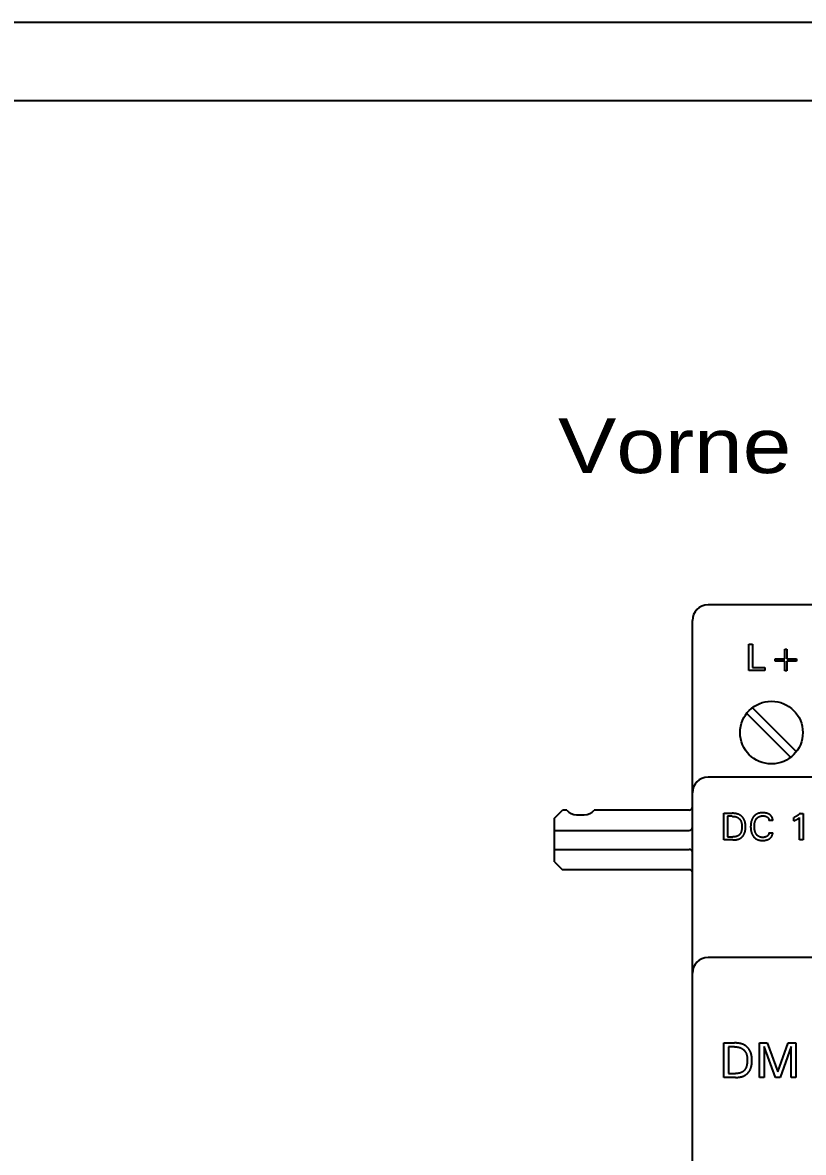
# Model space of a CAD drawing. Extents: x 0 to 420, y 0 to 297.
# Drawn here: x 105 to 154.9, y 224.9 to 297 of the extents above; entities that cross this region are included whole.
import ezdxf
from ezdxf.enums import TextEntityAlignment as Align

# ---------------------------------------------------------------- set-up
doc = ezdxf.new("R2010")
doc.units = 0
doc.header["$LTSCALE"] = 23.1
for name, color, linetype in [('10000_FRONT', 7, 'CONTINUOUS'), ('10300_FRONT_GERMAN_ENGLISH', 7, 'CONTINUOUS'), ('90000_FRAME', 7, 'CONTINUOUS')]:
    doc.layers.add(name, color=color, linetype=linetype)

msp = doc.modelspace()

# ---------------------------------------------------------------- linework, layer by layer
at = {"layer": '10000_FRONT', "color": 7, "linetype": 'CONTINUOUS'}
for p, q in [((182.263, 259.856), (148.763, 259.856)), ((147.763, 170.856), (147.763, 258.856)), ((151.363, 255.656), (151.363, 257.356)), ((151.363, 257.356), (151.596, 257.356)), ((151.596, 257.356), (151.596, 255.849)), ((153.657, 256.408), (153.657, 257.026)), ((153.657, 257.026), (153.802, 257.026)), ((153.802, 257.026), (153.802, 256.408)), ((153.039, 256.264), (153.039, 256.408)), ((153.039, 256.408), (153.657, 256.408)), ((153.657, 256.264), (153.039, 256.264)), ((153.657, 255.646), (153.657, 256.264)), ((153.802, 256.408), (154.42, 256.408)), ((153.802, 256.264), (153.802, 255.646)), ((154.42, 256.264), (153.802, 256.264)), ((154.42, 256.408), (154.42, 256.264)), ((152.398, 255.656), (151.363, 255.656)), ((151.596, 255.849), (152.398, 255.849)), ((152.398, 255.849), (152.398, 255.656)), ((153.802, 255.646), (153.657, 255.646)), ((154.381, 250.492), (151.596, 253.277)), ((151.246, 252.92), (154.03, 250.136)), ((182.263, 248.856), (148.763, 248.856)), ((138.963, 246.256), (139.463, 246.756)), ((139.739, 246.756), (139.463, 246.756)), ((147.563, 246.756), (141.488, 246.756)), ((149.763, 244.856), (149.763, 246.556)), ((149.763, 246.556), (150.302, 246.556)), ((150.329, 246.556), (150.302, 246.556)), ((150.356, 246.556), (150.329, 246.556)), ((150.383, 246.555), (150.356, 246.556)), ((150.41, 246.553), (150.383, 246.555)), ((150.438, 246.551), (150.41, 246.553)), ((150.465, 246.548), (150.438, 246.551)), ((150.492, 246.545), (150.465, 246.548)), ((150.519, 246.541), (150.492, 246.545)), ((150.546, 246.537), (150.519, 246.541)), ((150.573, 246.532), (150.546, 246.537)), ((150.6, 246.526), (150.573, 246.532)), ((150.626, 246.519), (150.6, 246.526)), ((150.652, 246.511), (150.626, 246.519)), ((150.678, 246.503), (150.652, 246.511)), ((151.87, 246.506), (151.851, 246.496)), ((151.889, 246.516), (151.87, 246.506)), ((151.908, 246.525), (151.889, 246.516)), ((151.928, 246.533), (151.908, 246.525)), ((151.948, 246.541), (151.928, 246.533)), ((151.968, 246.548), (151.948, 246.541)), ((151.988, 246.555), (151.968, 246.548)), ((152.009, 246.561), (151.988, 246.555)), ((152.035, 246.567), (152.009, 246.561)), ((152.06, 246.573), (152.035, 246.567)), ((152.086, 246.578), (152.06, 246.573)), ((152.112, 246.582), (152.086, 246.578)), ((152.138, 246.585), (152.112, 246.582)), ((152.165, 246.587), (152.138, 246.585)), ((152.191, 246.589), (152.165, 246.587)), ((152.217, 246.59), (152.191, 246.589)), ((152.244, 246.59), (152.217, 246.59)), ((152.272, 246.59), (152.244, 246.59)), ((152.3, 246.589), (152.272, 246.59)), ((152.327, 246.587), (152.3, 246.589)), ((152.355, 246.585), (152.327, 246.587)), ((152.383, 246.582), (152.355, 246.585)), ((152.411, 246.578), (152.383, 246.582)), ((152.435, 246.574), (152.411, 246.578)), ((152.46, 246.569), (152.435, 246.574)), ((152.485, 246.564), (152.46, 246.569)), ((152.509, 246.557), (152.485, 246.564)), ((152.533, 246.55), (152.509, 246.557)), ((152.557, 246.542), (152.533, 246.55)), ((152.579, 246.534), (152.557, 246.542)), ((152.601, 246.526), (152.579, 246.534)), ((152.622, 246.516), (152.601, 246.526)), ((152.643, 246.506), (152.622, 246.516)), ((152.663, 246.495), (152.643, 246.506)), ((154.606, 246.513), (154.593, 246.503)), ((154.618, 246.524), (154.606, 246.513)), ((154.63, 246.535), (154.618, 246.524)), ((154.641, 246.547), (154.63, 246.535)), ((154.641, 246.547), (154.834, 246.547)), ((154.834, 246.547), (154.834, 244.856)), ((138.963, 243.456), (138.963, 246.256)), ((140.363, 246.456), (140.863, 246.456)), ((149.996, 246.364), (149.996, 245.049)), ((150.302, 246.364), (149.996, 246.364)), ((150.302, 246.364), (150.323, 246.363)), ((150.323, 246.363), (150.344, 246.363)), ((150.344, 246.363), (150.365, 246.362)), ((150.365, 246.362), (150.386, 246.361)), ((150.386, 246.361), (150.407, 246.359)), ((150.407, 246.359), (150.428, 246.357)), ((150.428, 246.357), (150.449, 246.354)), ((150.449, 246.354), (150.469, 246.351)), ((150.469, 246.351), (150.49, 246.347)), ((150.49, 246.347), (150.511, 246.342)), ((150.511, 246.342), (150.531, 246.337)), ((150.531, 246.337), (150.551, 246.332)), ((150.551, 246.332), (150.571, 246.325)), ((150.571, 246.325), (150.591, 246.318)), ((150.591, 246.318), (150.61, 246.31)), ((150.61, 246.31), (150.629, 246.301)), ((150.629, 246.301), (150.648, 246.291)), ((150.648, 246.291), (150.662, 246.283)), ((150.662, 246.283), (150.677, 246.274)), ((150.677, 246.274), (150.691, 246.265)), ((150.703, 246.493), (150.678, 246.503)), ((150.691, 246.265), (150.704, 246.255)), ((150.728, 246.483), (150.703, 246.493)), ((150.704, 246.255), (150.718, 246.245)), ((150.718, 246.245), (150.731, 246.234)), ((150.753, 246.472), (150.728, 246.483)), ((150.731, 246.234), (150.743, 246.223)), ((150.743, 246.223), (150.756, 246.211)), ((150.777, 246.459), (150.753, 246.472)), ((150.756, 246.211), (150.768, 246.199)), ((150.768, 246.199), (150.779, 246.186)), ((150.797, 246.448), (150.777, 246.459)), ((150.779, 246.186), (150.79, 246.173)), ((150.79, 246.173), (150.801, 246.16)), ((150.816, 246.436), (150.797, 246.448)), ((150.801, 246.16), (150.811, 246.147)), ((150.811, 246.147), (150.821, 246.133)), ((150.836, 246.423), (150.816, 246.436)), ((150.821, 246.133), (150.83, 246.119)), ((150.83, 246.119), (150.839, 246.104)), ((150.854, 246.41), (150.836, 246.423)), ((150.839, 246.104), (150.848, 246.09)), ((150.848, 246.09), (150.855, 246.075)), ((150.873, 246.396), (150.854, 246.41)), ((150.855, 246.075), (150.865, 246.055)), ((150.865, 246.055), (150.873, 246.036)), ((150.89, 246.382), (150.873, 246.396)), ((150.873, 246.036), (150.881, 246.015)), ((150.881, 246.015), (150.888, 245.995)), ((150.888, 245.995), (150.894, 245.974)), ((150.908, 246.366), (150.89, 246.382)), ((150.894, 245.974), (150.9, 245.953)), ((150.9, 245.953), (150.905, 245.932)), ((150.905, 245.932), (150.909, 245.911)), ((150.925, 246.351), (150.908, 246.366)), ((150.909, 245.911), (150.913, 245.889)), ((150.913, 245.889), (150.916, 245.867)), ((150.916, 245.867), (150.918, 245.846)), ((150.918, 245.846), (150.92, 245.824)), ((150.92, 245.824), (150.922, 245.802)), ((150.922, 245.802), (150.923, 245.78)), ((150.941, 246.334), (150.925, 246.351)), ((150.957, 246.318), (150.941, 246.334)), ((150.972, 246.3), (150.957, 246.318)), ((150.987, 246.283), (150.972, 246.3)), ((151.001, 246.264), (150.987, 246.283)), ((151.015, 246.246), (151.001, 246.264)), ((151.027, 246.227), (151.015, 246.246)), ((151.04, 246.207), (151.027, 246.227)), ((151.051, 246.188), (151.04, 246.207)), ((151.062, 246.168), (151.051, 246.188)), ((151.075, 246.141), (151.062, 246.168)), ((151.087, 246.115), (151.075, 246.141)), ((151.097, 246.088), (151.087, 246.115)), ((151.107, 246.061), (151.097, 246.088)), ((151.116, 246.033), (151.107, 246.061)), ((151.123, 246.005), (151.116, 246.033)), ((151.13, 245.976), (151.123, 246.005)), ((151.136, 245.948), (151.13, 245.976)), ((151.141, 245.919), (151.136, 245.948)), ((151.145, 245.89), (151.141, 245.919)), ((151.149, 245.86), (151.145, 245.89)), ((151.151, 245.831), (151.149, 245.86)), ((151.154, 245.801), (151.151, 245.831)), ((151.155, 245.771), (151.154, 245.801)), ((151.486, 245.791), (151.485, 245.76)), ((151.488, 245.822), (151.486, 245.791)), ((151.491, 245.852), (151.488, 245.822)), ((151.494, 245.883), (151.491, 245.852)), ((151.499, 245.914), (151.494, 245.883)), ((151.503, 245.944), (151.499, 245.914)), ((151.508, 245.971), (151.503, 245.944)), ((151.514, 245.998), (151.508, 245.971)), ((151.52, 246.024), (151.514, 245.998)), ((151.527, 246.051), (151.52, 246.024)), ((151.535, 246.077), (151.527, 246.051)), ((151.544, 246.103), (151.535, 246.077)), ((151.553, 246.128), (151.544, 246.103)), ((151.563, 246.154), (151.553, 246.128)), ((151.573, 246.177), (151.563, 246.154)), ((151.583, 246.199), (151.573, 246.177)), ((151.595, 246.222), (151.583, 246.199)), ((151.607, 246.244), (151.595, 246.222)), ((151.619, 246.265), (151.607, 246.244)), ((151.633, 246.287), (151.619, 246.265)), ((151.647, 246.307), (151.633, 246.287)), ((151.662, 246.327), (151.647, 246.307)), ((151.675, 246.344), (151.662, 246.327)), ((151.689, 246.36), (151.675, 246.344)), ((151.703, 246.376), (151.689, 246.36)), ((151.717, 246.392), (151.703, 246.376)), ((151.733, 246.407), (151.717, 246.392)), ((151.723, 245.756), (151.724, 245.785)), ((151.724, 245.785), (151.725, 245.814)), ((151.725, 245.814), (151.728, 245.843)), ((151.728, 245.843), (151.731, 245.873)), ((151.731, 245.873), (151.736, 245.909)), ((151.748, 246.421), (151.733, 246.407)), ((151.736, 245.909), (151.739, 245.929)), ((151.739, 245.929), (151.743, 245.949)), ((151.743, 245.949), (151.747, 245.968)), ((151.747, 245.968), (151.752, 245.988)), ((151.764, 246.435), (151.748, 246.421)), ((151.752, 245.988), (151.758, 246.007)), ((151.758, 246.007), (151.763, 246.027)), ((151.763, 246.027), (151.77, 246.046)), ((151.781, 246.448), (151.764, 246.435)), ((151.77, 246.046), (151.777, 246.065)), ((151.777, 246.065), (151.783, 246.08)), ((151.798, 246.461), (151.781, 246.448)), ((151.783, 246.08), (151.789, 246.095)), ((151.789, 246.095), (151.796, 246.11)), ((151.796, 246.11), (151.803, 246.124)), ((151.815, 246.473), (151.798, 246.461)), ((151.803, 246.124), (151.811, 246.139)), ((151.811, 246.139), (151.819, 246.153)), ((151.833, 246.485), (151.815, 246.473)), ((151.819, 246.153), (151.827, 246.167)), ((151.827, 246.167), (151.836, 246.18)), ((151.851, 246.496), (151.833, 246.485)), ((151.836, 246.18), (151.845, 246.194)), ((151.845, 246.194), (151.853, 246.205)), ((151.853, 246.205), (151.862, 246.217)), ((151.862, 246.217), (151.871, 246.228)), ((151.871, 246.228), (151.881, 246.238)), ((151.881, 246.238), (151.89, 246.249)), ((151.89, 246.249), (151.9, 246.259)), ((151.9, 246.259), (151.911, 246.269)), ((151.911, 246.269), (151.921, 246.278)), ((151.921, 246.278), (151.932, 246.288)), ((151.932, 246.288), (151.943, 246.296)), ((151.943, 246.296), (151.955, 246.305)), ((151.955, 246.305), (151.966, 246.313)), ((151.966, 246.313), (151.978, 246.321)), ((151.978, 246.321), (151.991, 246.328)), ((151.991, 246.328), (152.003, 246.335)), ((152.003, 246.335), (152.016, 246.341)), ((152.016, 246.341), (152.029, 246.347)), ((152.029, 246.347), (152.042, 246.353)), ((152.042, 246.353), (152.055, 246.358)), ((152.055, 246.358), (152.069, 246.363)), ((152.069, 246.363), (152.082, 246.367)), ((152.082, 246.367), (152.096, 246.372)), ((152.096, 246.372), (152.113, 246.376)), ((152.113, 246.376), (152.129, 246.38)), ((152.129, 246.38), (152.147, 246.383)), ((152.147, 246.383), (152.164, 246.386)), ((152.164, 246.386), (152.181, 246.389)), ((152.181, 246.389), (152.198, 246.391)), ((152.198, 246.391), (152.216, 246.392)), ((152.216, 246.392), (152.233, 246.393)), ((152.233, 246.393), (152.251, 246.394)), ((152.251, 246.394), (152.268, 246.394)), ((152.268, 246.394), (152.288, 246.393)), ((152.288, 246.393), (152.307, 246.393)), ((152.307, 246.393), (152.327, 246.391)), ((152.327, 246.391), (152.346, 246.389)), ((152.346, 246.389), (152.366, 246.387)), ((152.366, 246.387), (152.381, 246.384)), ((152.381, 246.384), (152.395, 246.381)), ((152.395, 246.381), (152.41, 246.378)), ((152.41, 246.378), (152.424, 246.374)), ((152.424, 246.374), (152.439, 246.37)), ((152.439, 246.37), (152.453, 246.365)), ((152.453, 246.365), (152.466, 246.36)), ((152.466, 246.36), (152.479, 246.355)), ((152.479, 246.355), (152.491, 246.349)), ((152.491, 246.349), (152.504, 246.343)), ((152.504, 246.343), (152.516, 246.336)), ((152.516, 246.336), (152.528, 246.329)), ((152.528, 246.329), (152.538, 246.322)), ((152.538, 246.322), (152.547, 246.316)), ((152.547, 246.316), (152.557, 246.309)), ((152.557, 246.309), (152.566, 246.302)), ((152.566, 246.302), (152.574, 246.294)), ((152.574, 246.294), (152.583, 246.287)), ((152.583, 246.287), (152.591, 246.278)), ((152.591, 246.278), (152.598, 246.27)), ((152.598, 246.27), (152.605, 246.261)), ((152.605, 246.261), (152.611, 246.253)), ((152.611, 246.253), (152.617, 246.244)), ((152.617, 246.244), (152.623, 246.234)), ((152.623, 246.234), (152.628, 246.225)), ((152.628, 246.225), (152.633, 246.215)), ((152.633, 246.215), (152.637, 246.205)), ((152.637, 246.205), (152.641, 246.195)), ((152.641, 246.195), (152.644, 246.186)), ((152.644, 246.186), (152.647, 246.176)), ((152.647, 246.176), (152.649, 246.166)), ((152.649, 246.166), (152.651, 246.156)), ((152.651, 246.156), (152.653, 246.146)), ((152.653, 246.146), (152.654, 246.136)), ((152.654, 246.136), (152.655, 246.126)), ((152.655, 246.126), (152.655, 246.116)), ((152.655, 246.116), (152.655, 246.106)), ((152.893, 246.106), (152.655, 246.106)), ((152.684, 246.483), (152.663, 246.495)), ((152.7, 246.473), (152.684, 246.483)), ((152.716, 246.462), (152.7, 246.473)), ((152.731, 246.45), (152.716, 246.462)), ((152.746, 246.438), (152.731, 246.45)), ((152.76, 246.425), (152.746, 246.438)), ((152.774, 246.412), (152.76, 246.425)), ((152.788, 246.398), (152.774, 246.412)), ((152.8, 246.384), (152.788, 246.398)), ((152.811, 246.37), (152.8, 246.384)), ((152.822, 246.355), (152.811, 246.37)), ((152.831, 246.34), (152.822, 246.355)), ((152.841, 246.324), (152.831, 246.34)), ((152.849, 246.308), (152.841, 246.324)), ((152.857, 246.292), (152.849, 246.308)), ((152.864, 246.275), (152.857, 246.292)), ((152.87, 246.258), (152.864, 246.275)), ((152.875, 246.242), (152.87, 246.258)), ((152.88, 246.225), (152.875, 246.242)), ((152.884, 246.208), (152.88, 246.225)), ((152.887, 246.191), (152.884, 246.208)), ((152.89, 246.174), (152.887, 246.191)), ((152.892, 246.157), (152.89, 246.174)), ((152.893, 246.14), (152.892, 246.157)), ((152.893, 246.123), (152.893, 246.14)), ((152.893, 246.106), (152.893, 246.123)), ((154.249, 246.291), (154.234, 246.285)), ((154.234, 246.073), (154.234, 246.285)), ((154.234, 246.073), (154.255, 246.082)), ((154.264, 246.297), (154.249, 246.291)), ((154.255, 246.082), (154.276, 246.09)), ((154.279, 246.304), (154.264, 246.297)), ((154.276, 246.09), (154.297, 246.099)), ((154.294, 246.31), (154.279, 246.304)), ((154.309, 246.317), (154.294, 246.31)), ((154.297, 246.099), (154.318, 246.108)), ((154.324, 246.324), (154.309, 246.317)), ((154.318, 246.108), (154.339, 246.117)), ((154.338, 246.331), (154.324, 246.324)), ((154.353, 246.339), (154.338, 246.331)), ((154.339, 246.117), (154.354, 246.124)), ((154.367, 246.346), (154.353, 246.339)), ((154.354, 246.124), (154.369, 246.131)), ((154.381, 246.354), (154.367, 246.346)), ((154.369, 246.131), (154.384, 246.138)), ((154.395, 246.362), (154.381, 246.354)), ((154.384, 246.138), (154.399, 246.146)), ((154.409, 246.37), (154.395, 246.362)), ((154.399, 246.146), (154.414, 246.154)), ((154.423, 246.378), (154.409, 246.37)), ((154.414, 246.154), (154.429, 246.162)), ((154.437, 246.387), (154.423, 246.378)), ((154.429, 246.162), (154.441, 246.169)), ((154.451, 246.395), (154.437, 246.387)), ((154.441, 246.169), (154.454, 246.176)), ((154.464, 246.404), (154.451, 246.395)), ((154.454, 246.176), (154.467, 246.184)), ((154.477, 246.413), (154.464, 246.404)), ((154.467, 246.184), (154.479, 246.191)), ((154.491, 246.422), (154.477, 246.413)), ((154.479, 246.191), (154.492, 246.199)), ((154.504, 246.432), (154.491, 246.422)), ((154.492, 246.199), (154.504, 246.207)), ((154.517, 246.441), (154.504, 246.432)), ((154.504, 246.207), (154.515, 246.214)), ((154.515, 246.214), (154.525, 246.221)), ((154.53, 246.451), (154.517, 246.441)), ((154.525, 246.221), (154.536, 246.229)), ((154.543, 246.461), (154.53, 246.451)), ((154.536, 246.229), (154.547, 246.237)), ((154.556, 246.471), (154.543, 246.461)), ((154.547, 246.237), (154.559, 246.246)), ((154.568, 246.481), (154.556, 246.471)), ((154.559, 246.246), (154.57, 246.255)), ((154.581, 246.492), (154.568, 246.481)), ((154.57, 246.255), (154.588, 246.269)), ((154.593, 246.503), (154.581, 246.492)), ((154.588, 246.269), (154.607, 246.284)), ((154.607, 244.856), (154.607, 246.284)), ((138.963, 245.456), (147.563, 245.456)), ((150.516, 245.064), (150.492, 245.06)), ((150.539, 245.069), (150.516, 245.064)), ((150.557, 245.074), (150.539, 245.069)), ((150.575, 245.079), (150.557, 245.074)), ((150.592, 245.084), (150.575, 245.079)), ((150.609, 245.09), (150.592, 245.084)), ((150.626, 245.097), (150.609, 245.09)), ((150.643, 245.104), (150.626, 245.097)), ((150.659, 245.112), (150.643, 245.104)), ((150.675, 245.12), (150.659, 245.112)), ((150.691, 245.129), (150.675, 245.12)), ((150.705, 245.139), (150.691, 245.129)), ((150.719, 245.148), (150.705, 245.139)), ((150.732, 245.158), (150.719, 245.148)), ((150.745, 245.169), (150.732, 245.158)), ((150.758, 245.18), (150.745, 245.169)), ((150.77, 245.192), (150.758, 245.18)), ((150.781, 245.204), (150.77, 245.192)), ((150.792, 245.217), (150.781, 245.204)), ((150.803, 245.23), (150.792, 245.217)), ((150.813, 245.244), (150.803, 245.23)), ((150.823, 245.259), (150.813, 245.244)), ((150.833, 245.274), (150.823, 245.259)), ((150.841, 245.29), (150.833, 245.274)), ((150.849, 245.305), (150.841, 245.29)), ((150.857, 245.322), (150.849, 245.305)), ((150.864, 245.338), (150.857, 245.322)), ((150.871, 245.354), (150.864, 245.338)), ((150.879, 245.377), (150.871, 245.354)), ((150.886, 245.4), (150.879, 245.377)), ((150.892, 245.423), (150.886, 245.4)), ((150.898, 245.446), (150.892, 245.423)), ((150.903, 245.469), (150.898, 245.446)), ((150.907, 245.492), (150.903, 245.469)), ((150.911, 245.516), (150.907, 245.492)), ((150.915, 245.544), (150.911, 245.516)), ((150.918, 245.572), (150.915, 245.544)), ((150.921, 245.6), (150.918, 245.572)), ((150.922, 245.629), (150.921, 245.6)), ((150.924, 245.657), (150.922, 245.629)), ((150.923, 245.78), (150.924, 245.758)), ((150.924, 245.758), (150.924, 245.736)), ((150.924, 245.736), (150.925, 245.714)), ((150.925, 245.714), (150.924, 245.686)), ((150.924, 245.686), (150.924, 245.657)), ((150.945, 245.058), (150.961, 245.074)), ((150.961, 245.074), (150.976, 245.091)), ((150.976, 245.091), (150.991, 245.109)), ((150.991, 245.109), (151.006, 245.127)), ((151.006, 245.127), (151.019, 245.145)), ((151.019, 245.145), (151.032, 245.164)), ((151.032, 245.164), (151.045, 245.184)), ((151.045, 245.184), (151.056, 245.203)), ((151.056, 245.203), (151.067, 245.223)), ((151.067, 245.223), (151.079, 245.248)), ((151.079, 245.248), (151.09, 245.273)), ((151.09, 245.273), (151.1, 245.298)), ((151.1, 245.298), (151.109, 245.324)), ((151.109, 245.324), (151.118, 245.35)), ((151.118, 245.35), (151.125, 245.377)), ((151.125, 245.377), (151.131, 245.404)), ((151.131, 245.404), (151.137, 245.431)), ((151.137, 245.431), (151.141, 245.458)), ((151.141, 245.458), (151.145, 245.486)), ((151.145, 245.486), (151.149, 245.513)), ((151.149, 245.513), (151.151, 245.541)), ((151.151, 245.541), (151.154, 245.569)), ((151.154, 245.569), (151.155, 245.597)), ((151.156, 245.742), (151.155, 245.771)), ((151.155, 245.597), (151.156, 245.625)), ((151.157, 245.712), (151.156, 245.742)), ((151.156, 245.625), (151.157, 245.653)), ((151.157, 245.682), (151.157, 245.712)), ((151.157, 245.653), (151.157, 245.682)), ((151.485, 245.76), (151.484, 245.729)), ((151.484, 245.729), (151.484, 245.699)), ((151.484, 245.699), (151.484, 245.668)), ((151.484, 245.668), (151.485, 245.637)), ((151.485, 245.637), (151.486, 245.607)), ((151.486, 245.607), (151.488, 245.576)), ((151.488, 245.576), (151.491, 245.546)), ((151.491, 245.546), (151.494, 245.515)), ((151.494, 245.515), (151.499, 245.485)), ((151.499, 245.485), (151.504, 245.455)), ((151.504, 245.455), (151.509, 245.428)), ((151.509, 245.428), (151.514, 245.402)), ((151.514, 245.402), (151.521, 245.375)), ((151.521, 245.375), (151.528, 245.349)), ((151.528, 245.349), (151.535, 245.323)), ((151.535, 245.323), (151.544, 245.298)), ((151.544, 245.298), (151.553, 245.272)), ((151.553, 245.272), (151.563, 245.247)), ((151.563, 245.247), (151.573, 245.224)), ((151.573, 245.224), (151.584, 245.202)), ((151.584, 245.202), (151.595, 245.18)), ((151.595, 245.18), (151.608, 245.158)), ((151.608, 245.158), (151.62, 245.137)), ((151.62, 245.137), (151.634, 245.116)), ((151.634, 245.116), (151.648, 245.096)), ((151.648, 245.096), (151.663, 245.076)), ((151.663, 245.076), (151.676, 245.059)), ((151.722, 245.726), (151.723, 245.756)), ((151.722, 245.699), (151.722, 245.726)), ((151.723, 245.672), (151.722, 245.699)), ((151.724, 245.645), (151.723, 245.672)), ((151.726, 245.618), (151.724, 245.645)), ((151.728, 245.592), (151.726, 245.618)), ((151.731, 245.565), (151.728, 245.592)), ((151.735, 245.538), (151.731, 245.565)), ((151.738, 245.514), (151.735, 245.538)), ((151.743, 245.491), (151.738, 245.514)), ((151.747, 245.468), (151.743, 245.491)), ((151.753, 245.445), (151.747, 245.468)), ((151.759, 245.422), (151.753, 245.445)), ((151.765, 245.399), (151.759, 245.422)), ((151.773, 245.376), (151.765, 245.399)), ((151.779, 245.358), (151.773, 245.376)), ((151.785, 245.341), (151.779, 245.358)), ((151.793, 245.324), (151.785, 245.341)), ((151.8, 245.307), (151.793, 245.324)), ((151.808, 245.29), (151.8, 245.307)), ((151.817, 245.273), (151.808, 245.29)), ((151.826, 245.257), (151.817, 245.273)), ((151.835, 245.241), (151.826, 245.257)), ((151.844, 245.227), (151.835, 245.241)), ((151.854, 245.213), (151.844, 245.227)), ((151.863, 245.2), (151.854, 245.213)), ((151.874, 245.187), (151.863, 245.2)), ((151.884, 245.174), (151.874, 245.187)), ((151.895, 245.161), (151.884, 245.174)), ((151.907, 245.149), (151.895, 245.161)), ((151.918, 245.138), (151.907, 245.149)), ((151.931, 245.127), (151.918, 245.138)), ((151.943, 245.116), (151.931, 245.127)), ((151.956, 245.106), (151.943, 245.116)), ((151.969, 245.097), (151.956, 245.106)), ((151.982, 245.088), (151.969, 245.097)), ((151.996, 245.08), (151.982, 245.088)), ((152.01, 245.073), (151.996, 245.08)), ((152.024, 245.065), (152.01, 245.073)), ((152.039, 245.059), (152.024, 245.065)), ((152.481, 245.063), (152.468, 245.057)), ((152.493, 245.07), (152.481, 245.063)), ((152.505, 245.077), (152.493, 245.07)), ((152.517, 245.084), (152.505, 245.077)), ((152.528, 245.091), (152.517, 245.084)), ((152.539, 245.099), (152.528, 245.091)), ((152.549, 245.107), (152.539, 245.099)), ((152.559, 245.115), (152.549, 245.107)), ((152.568, 245.124), (152.559, 245.115)), ((152.577, 245.133), (152.568, 245.124)), ((152.586, 245.143), (152.577, 245.133)), ((152.594, 245.152), (152.586, 245.143)), ((152.601, 245.162), (152.594, 245.152)), ((152.608, 245.173), (152.601, 245.162)), ((152.615, 245.183), (152.608, 245.173)), ((152.621, 245.194), (152.615, 245.183)), ((152.626, 245.205), (152.621, 245.194)), ((152.631, 245.217), (152.626, 245.205)), ((152.636, 245.229), (152.631, 245.217)), ((152.641, 245.242), (152.636, 245.229)), ((152.645, 245.255), (152.641, 245.242)), ((152.648, 245.268), (152.645, 245.255)), ((152.651, 245.281), (152.648, 245.268)), ((152.653, 245.294), (152.651, 245.281)), ((152.655, 245.307), (152.653, 245.294)), ((152.655, 245.307), (152.893, 245.307)), ((152.805, 245.048), (152.816, 245.063)), ((152.816, 245.063), (152.826, 245.078)), ((152.826, 245.078), (152.835, 245.093)), ((152.835, 245.093), (152.844, 245.109)), ((152.844, 245.109), (152.852, 245.125)), ((152.852, 245.125), (152.859, 245.142)), ((152.859, 245.142), (152.866, 245.159)), ((152.866, 245.159), (152.872, 245.174)), ((152.872, 245.174), (152.877, 245.191)), ((152.877, 245.191), (152.881, 245.207)), ((152.881, 245.207), (152.885, 245.223)), ((152.885, 245.223), (152.888, 245.24)), ((152.888, 245.24), (152.89, 245.257)), ((152.89, 245.257), (152.892, 245.273)), ((152.892, 245.273), (152.893, 245.29)), ((152.893, 245.29), (152.893, 245.307)), ((150.347, 244.856), (149.763, 244.856)), ((149.996, 245.049), (150.349, 245.049)), ((150.347, 244.856), (150.375, 244.857)), ((150.373, 245.049), (150.349, 245.049)), ((150.397, 245.05), (150.373, 245.049)), ((150.375, 244.857), (150.402, 244.857)), ((150.421, 245.052), (150.397, 245.05)), ((150.402, 244.857), (150.429, 244.858)), ((150.445, 245.054), (150.421, 245.052)), ((150.429, 244.858), (150.456, 244.86)), ((150.468, 245.056), (150.445, 245.054)), ((150.456, 244.86), (150.484, 244.862)), ((150.492, 245.06), (150.468, 245.056)), ((150.484, 244.862), (150.511, 244.865)), ((150.511, 244.865), (150.538, 244.868)), ((150.538, 244.868), (150.565, 244.873)), ((150.565, 244.873), (150.592, 244.877)), ((150.592, 244.877), (150.619, 244.883)), ((150.619, 244.883), (150.646, 244.89)), ((150.646, 244.89), (150.672, 244.897)), ((150.672, 244.897), (150.698, 244.905)), ((150.698, 244.905), (150.723, 244.914)), ((150.723, 244.914), (150.748, 244.925)), ((150.748, 244.925), (150.773, 244.936)), ((150.773, 244.936), (150.797, 244.948)), ((150.797, 244.948), (150.817, 244.959)), ((150.817, 244.959), (150.837, 244.971)), ((150.837, 244.971), (150.856, 244.984)), ((150.856, 244.984), (150.875, 244.997)), ((150.875, 244.997), (150.893, 245.012)), ((150.893, 245.012), (150.911, 245.026)), ((150.911, 245.026), (150.928, 245.042)), ((150.928, 245.042), (150.945, 245.058)), ((151.676, 245.059), (151.69, 245.044)), ((151.69, 245.044), (151.704, 245.028)), ((151.704, 245.028), (151.719, 245.014)), ((151.719, 245.014), (151.734, 244.999)), ((151.734, 244.999), (151.749, 244.985)), ((151.749, 244.985), (151.765, 244.972)), ((151.765, 244.972), (151.781, 244.959)), ((151.781, 244.959), (151.798, 244.947)), ((151.798, 244.947), (151.815, 244.935)), ((151.815, 244.935), (151.833, 244.924)), ((151.833, 244.924), (151.852, 244.913)), ((151.852, 244.913), (151.87, 244.903)), ((151.87, 244.903), (151.89, 244.894)), ((151.89, 244.894), (151.909, 244.885)), ((151.909, 244.885), (151.928, 244.877)), ((151.928, 244.877), (151.948, 244.87)), ((151.948, 244.87), (151.968, 244.863)), ((151.968, 244.863), (151.989, 244.856)), ((151.989, 244.856), (152.009, 244.851)), ((152.009, 244.851), (152.035, 244.844)), ((152.035, 244.844), (152.06, 244.839)), ((152.054, 245.052), (152.039, 245.059)), ((152.069, 245.047), (152.054, 245.052)), ((152.06, 244.839), (152.086, 244.835)), ((152.084, 245.042), (152.069, 245.047)), ((152.101, 245.037), (152.084, 245.042)), ((152.086, 244.835), (152.112, 244.831)), ((152.118, 245.032), (152.101, 245.037)), ((152.112, 244.831), (152.139, 244.828)), ((152.135, 245.028), (152.118, 245.032)), ((152.152, 245.025), (152.135, 245.028)), ((152.139, 244.828), (152.165, 244.825)), ((152.169, 245.022), (152.152, 245.025)), ((152.165, 244.825), (152.191, 244.824)), ((152.187, 245.02), (152.169, 245.022)), ((152.204, 245.019), (152.187, 245.02)), ((152.191, 244.824), (152.218, 244.823)), ((152.222, 245.018), (152.204, 245.019)), ((152.218, 244.823), (152.244, 244.823)), ((152.24, 245.017), (152.222, 245.018)), ((152.257, 245.017), (152.24, 245.017)), ((152.244, 244.823), (152.271, 244.823)), ((152.277, 245.017), (152.257, 245.017)), ((152.271, 244.823), (152.298, 244.824)), ((152.296, 245.018), (152.277, 245.017)), ((152.316, 245.019), (152.296, 245.018)), ((152.298, 244.824), (152.325, 244.826)), ((152.336, 245.021), (152.316, 245.019)), ((152.325, 244.826), (152.352, 244.828)), ((152.355, 245.024), (152.336, 245.021)), ((152.352, 244.828), (152.379, 244.831)), ((152.373, 245.027), (152.355, 245.024)), ((152.39, 245.031), (152.373, 245.027)), ((152.379, 244.831), (152.406, 244.835)), ((152.408, 245.036), (152.39, 245.031)), ((152.406, 244.835), (152.431, 244.839)), ((152.425, 245.041), (152.408, 245.036)), ((152.442, 245.047), (152.425, 245.041)), ((152.431, 244.839), (152.455, 244.845)), ((152.455, 245.052), (152.442, 245.047)), ((152.468, 245.057), (152.455, 245.052)), ((152.455, 244.845), (152.479, 244.85)), ((152.479, 244.85), (152.503, 244.857)), ((152.503, 244.857), (152.527, 244.864)), ((152.527, 244.864), (152.551, 244.872)), ((152.551, 244.872), (152.573, 244.881)), ((152.573, 244.881), (152.594, 244.89)), ((152.594, 244.89), (152.616, 244.9)), ((152.616, 244.9), (152.637, 244.911)), ((152.637, 244.911), (152.657, 244.922)), ((152.657, 244.922), (152.678, 244.935)), ((152.678, 244.935), (152.694, 244.945)), ((152.694, 244.945), (152.71, 244.956)), ((152.71, 244.956), (152.725, 244.968)), ((152.725, 244.968), (152.74, 244.98)), ((152.74, 244.98), (152.754, 244.993)), ((152.754, 244.993), (152.768, 245.006)), ((152.768, 245.006), (152.782, 245.02)), ((152.782, 245.02), (152.794, 245.034)), ((152.794, 245.034), (152.805, 245.048)), ((154.834, 244.856), (154.607, 244.856)), ((138.963, 244.256), (147.563, 244.256)), ((138.963, 243.456), (139.463, 242.956)), ((147.563, 242.956), (139.463, 242.956)), ((182.263, 237.356), (148.763, 237.356)), ((149.763, 229.706), (149.763, 231.906)), ((149.763, 231.906), (150.46, 231.906)), ((150.064, 231.657), (150.064, 229.956)), ((150.46, 231.657), (150.064, 231.657)), ((150.495, 231.906), (150.46, 231.906)), ((150.46, 231.657), (150.487, 231.657)), ((150.487, 231.657), (150.514, 231.656)), ((150.53, 231.905), (150.495, 231.906)), ((150.514, 231.656), (150.541, 231.655)), ((150.565, 231.904), (150.53, 231.905)), ((150.541, 231.655), (150.569, 231.653)), ((150.601, 231.902), (150.565, 231.904)), ((150.569, 231.653), (150.596, 231.651)), ((150.596, 231.651), (150.623, 231.648)), ((150.636, 231.899), (150.601, 231.902)), ((150.623, 231.648), (150.65, 231.645)), ((150.671, 231.896), (150.636, 231.899)), ((150.65, 231.645), (150.677, 231.64)), ((150.706, 231.892), (150.671, 231.896)), ((150.677, 231.64), (150.704, 231.635)), ((150.704, 231.635), (150.731, 231.63)), ((150.742, 231.887), (150.706, 231.892)), ((150.731, 231.63), (150.757, 231.623)), ((150.776, 231.881), (150.742, 231.887)), ((150.757, 231.623), (150.783, 231.615)), ((150.811, 231.874), (150.776, 231.881)), ((150.783, 231.615), (150.809, 231.607)), ((150.809, 231.607), (150.834, 231.598)), ((150.846, 231.866), (150.811, 231.874)), ((150.834, 231.598), (150.859, 231.587)), ((150.88, 231.858), (150.846, 231.866)), ((150.859, 231.587), (150.884, 231.576)), ((150.913, 231.848), (150.88, 231.858)), ((150.884, 231.576), (150.908, 231.564)), ((150.908, 231.564), (150.927, 231.553)), ((150.947, 231.837), (150.913, 231.848)), ((150.927, 231.553), (150.945, 231.541)), ((150.945, 231.541), (150.963, 231.529)), ((150.98, 231.825), (150.947, 231.837)), ((150.963, 231.529), (150.981, 231.516)), ((151.012, 231.811), (150.98, 231.825)), ((150.981, 231.516), (150.998, 231.503)), ((150.998, 231.503), (151.015, 231.489)), ((151.044, 231.797), (151.012, 231.811)), ((151.015, 231.489), (151.032, 231.474)), ((151.032, 231.474), (151.048, 231.459)), ((151.075, 231.781), (151.044, 231.797)), ((151.048, 231.459), (151.063, 231.444)), ((151.063, 231.444), (151.078, 231.427)), ((151.101, 231.766), (151.075, 231.781)), ((151.078, 231.427), (151.092, 231.411)), ((151.092, 231.411), (151.106, 231.394)), ((151.126, 231.751), (151.101, 231.766)), ((151.106, 231.394), (151.119, 231.376)), ((151.119, 231.376), (151.132, 231.358)), ((151.151, 231.734), (151.126, 231.751)), ((151.175, 231.717), (151.151, 231.734)), ((151.199, 231.699), (151.175, 231.717)), ((151.222, 231.68), (151.199, 231.699)), ((151.245, 231.661), (151.222, 231.68)), ((151.266, 231.64), (151.245, 231.661)), ((151.288, 231.619), (151.266, 231.64)), ((151.308, 231.597), (151.288, 231.619)), ((151.328, 231.575), (151.308, 231.597)), ((151.347, 231.552), (151.328, 231.575)), ((151.365, 231.528), (151.347, 231.552)), ((151.383, 231.504), (151.365, 231.528)), ((151.399, 231.48), (151.383, 231.504)), ((151.415, 231.455), (151.399, 231.48)), ((151.43, 231.429), (151.415, 231.455)), ((151.444, 231.403), (151.43, 231.429)), ((151.461, 231.369), (151.444, 231.403)), ((151.476, 231.335), (151.461, 231.369)), ((152.04, 229.706), (152.04, 231.906)), ((152.04, 231.906), (152.528, 231.906)), ((152.34, 231.676), (152.34, 229.706)), ((153.065, 229.706), (152.34, 231.676)), ((152.528, 231.906), (153.218, 230.065)), ((153.218, 230.065), (153.887, 231.906)), ((154.074, 231.679), (153.368, 229.706)), ((153.887, 231.906), (154.375, 231.906)), ((154.074, 229.706), (154.074, 231.679)), ((154.375, 231.906), (154.375, 229.706)), ((151.132, 231.358), (151.144, 231.34)), ((151.144, 231.34), (151.156, 231.322)), ((151.156, 231.322), (151.166, 231.303)), ((151.166, 231.303), (151.177, 231.283)), ((151.177, 231.283), (151.189, 231.258)), ((151.189, 231.258), (151.2, 231.232)), ((151.2, 231.232), (151.21, 231.206)), ((151.21, 231.206), (151.219, 231.18)), ((151.219, 231.18), (151.227, 231.153)), ((151.227, 231.153), (151.234, 231.126)), ((151.234, 231.126), (151.24, 231.098)), ((151.24, 231.098), (151.246, 231.071)), ((151.246, 231.071), (151.251, 231.043)), ((151.251, 231.043), (151.255, 231.015)), ((151.255, 231.015), (151.258, 230.987)), ((151.258, 230.987), (151.261, 230.958)), ((151.261, 230.669), (151.258, 230.633)), ((151.261, 230.958), (151.263, 230.93)), ((151.263, 230.706), (151.261, 230.669)), ((151.263, 230.93), (151.264, 230.902)), ((151.265, 230.743), (151.263, 230.706)), ((151.264, 230.902), (151.265, 230.873)), ((151.265, 230.873), (151.266, 230.845)), ((151.266, 230.779), (151.265, 230.743)), ((151.266, 230.845), (151.266, 230.817)), ((151.266, 230.817), (151.266, 230.779)), ((151.49, 231.3), (151.476, 231.335)), ((151.502, 231.265), (151.49, 231.3)), ((151.513, 231.229), (151.502, 231.265)), ((151.523, 231.192), (151.513, 231.229)), ((151.532, 231.156), (151.523, 231.192)), ((151.539, 231.119), (151.532, 231.156)), ((151.546, 231.081), (151.539, 231.119)), ((151.551, 231.043), (151.546, 231.081)), ((151.556, 231.005), (151.551, 231.043)), ((151.56, 230.967), (151.556, 231.005)), ((151.563, 230.929), (151.56, 230.967)), ((151.562, 230.629), (151.565, 230.665)), ((151.565, 230.89), (151.563, 230.929)), ((151.566, 230.852), (151.565, 230.89)), ((151.565, 230.665), (151.566, 230.701)), ((151.567, 230.813), (151.566, 230.852)), ((151.566, 230.701), (151.567, 230.738)), ((151.567, 230.774), (151.567, 230.813)), ((151.567, 230.738), (151.567, 230.774)), ((150.064, 229.956), (150.521, 229.956)), ((150.552, 229.956), (150.521, 229.956)), ((150.583, 229.957), (150.552, 229.956)), ((150.614, 229.959), (150.583, 229.957)), ((150.645, 229.962), (150.614, 229.959)), ((150.676, 229.965), (150.645, 229.962)), ((150.707, 229.97), (150.676, 229.965)), ((150.737, 229.975), (150.707, 229.97)), ((150.768, 229.982), (150.737, 229.975)), ((150.791, 229.988), (150.768, 229.982)), ((150.813, 229.994), (150.791, 229.988)), ((150.836, 230.001), (150.813, 229.994)), ((150.858, 230.009), (150.836, 230.001)), ((150.88, 230.017), (150.858, 230.009)), ((150.901, 230.027), (150.88, 230.017)), ((150.923, 230.037), (150.901, 230.027)), ((150.943, 230.048), (150.923, 230.037)), ((150.964, 230.06), (150.943, 230.048)), ((150.982, 230.072), (150.964, 230.06)), ((151, 230.084), (150.982, 230.072)), ((151.017, 230.097), (151, 230.084)), ((151.034, 230.111), (151.017, 230.097)), ((151.05, 230.126), (151.034, 230.111)), ((151.066, 230.141), (151.05, 230.126)), ((151.081, 230.156), (151.066, 230.141)), ((151.095, 230.173), (151.081, 230.156)), ((151.109, 230.19), (151.095, 230.173)), ((151.122, 230.208), (151.109, 230.19)), ((151.135, 230.227), (151.122, 230.208)), ((151.147, 230.247), (151.135, 230.227)), ((151.158, 230.267), (151.147, 230.247)), ((151.169, 230.287), (151.158, 230.267)), ((151.179, 230.308), (151.169, 230.287)), ((151.188, 230.329), (151.179, 230.308)), ((151.196, 230.351), (151.188, 230.329)), ((151.207, 230.38), (151.196, 230.351)), ((151.216, 230.409), (151.207, 230.38)), ((151.224, 230.439), (151.216, 230.409)), ((151.232, 230.469), (151.224, 230.439)), ((151.225, 229.907), (151.248, 229.926)), ((151.238, 230.499), (151.232, 230.469)), ((151.244, 230.529), (151.238, 230.499)), ((151.249, 230.56), (151.244, 230.529)), ((151.248, 229.926), (151.27, 229.946)), ((151.254, 230.596), (151.249, 230.56)), ((151.258, 230.633), (151.254, 230.596)), ((151.27, 229.946), (151.292, 229.967)), ((151.292, 229.967), (151.313, 229.988)), ((151.313, 229.988), (151.333, 230.01)), ((151.333, 230.01), (151.353, 230.033)), ((151.353, 230.033), (151.371, 230.056)), ((151.371, 230.056), (151.389, 230.08)), ((151.389, 230.08), (151.406, 230.105)), ((151.406, 230.105), (151.422, 230.13)), ((151.422, 230.13), (151.437, 230.155)), ((151.437, 230.155), (151.451, 230.181)), ((151.451, 230.181), (151.466, 230.213)), ((151.466, 230.213), (151.481, 230.245)), ((151.481, 230.245), (151.494, 230.278)), ((151.494, 230.278), (151.505, 230.312)), ((151.505, 230.312), (151.516, 230.346)), ((151.516, 230.346), (151.525, 230.38)), ((151.525, 230.38), (151.533, 230.415)), ((151.533, 230.415), (151.541, 230.45)), ((151.541, 230.45), (151.547, 230.485)), ((151.547, 230.485), (151.552, 230.521)), ((151.552, 230.521), (151.556, 230.556)), ((151.556, 230.556), (151.56, 230.592)), ((151.56, 230.592), (151.562, 230.629)), ((150.519, 229.706), (149.763, 229.706)), ((150.519, 229.706), (150.554, 229.707)), ((150.554, 229.707), (150.59, 229.707)), ((150.59, 229.707), (150.625, 229.709)), ((150.625, 229.709), (150.66, 229.711)), ((150.66, 229.711), (150.696, 229.714)), ((150.696, 229.714), (150.731, 229.717)), ((150.731, 229.717), (150.766, 229.722)), ((150.766, 229.722), (150.801, 229.727)), ((150.801, 229.727), (150.836, 229.734)), ((150.836, 229.734), (150.871, 229.741)), ((150.871, 229.741), (150.905, 229.749)), ((150.905, 229.749), (150.939, 229.759)), ((150.939, 229.759), (150.972, 229.769)), ((150.972, 229.769), (151.006, 229.781)), ((151.006, 229.781), (151.038, 229.795)), ((151.038, 229.795), (151.07, 229.809)), ((151.07, 229.809), (151.101, 229.825)), ((151.101, 229.825), (151.127, 229.84)), ((151.127, 229.84), (151.153, 229.855)), ((151.153, 229.855), (151.177, 229.872)), ((151.177, 229.872), (151.202, 229.889)), ((151.202, 229.889), (151.225, 229.907)), ((152.34, 229.706), (152.04, 229.706)), ((153.368, 229.706), (153.065, 229.706)), ((154.375, 229.706), (154.074, 229.706))]:
    msp.add_line(p, q, dxfattribs=at)
msp.add_circle((152.813, 251.706), 2, dxfattribs=at)
for centre, radius, start, end in [((148.763, 258.856), 1, 90, 180), ((148.763, 247.856), 1, 90, 180), ((140.363, 247.256), 0.8, 218.68219, 270), ((140.863, 247.256), 0.8, 270, 321.31781), ((147.563, 246.956), 0.2, 270, 360), ((147.563, 245.656), 0.2, 270, 360), ((147.563, 244.056), 0.2, 0, 90), ((147.563, 242.756), 0.2, 0, 90), ((148.763, 236.356), 1, 90, 180)]:
    msp.add_arc(centre, radius, start, end, dxfattribs=at)
at = {"layer": '90000_FRAME', "color": 7, "linetype": 'CONTINUOUS'}
for p, q in [((420, 297), (0, 297)), ((415, 292), (5, 292))]:
    msp.add_line(p, q, dxfattribs=at)

# ---------------------------------------------------------------- texts
at = {"layer": '10300_FRONT_GERMAN_ENGLISH', "color": 7, "linetype": 'CONTINUOUS'}
msp.add_text('Vorne / Front', height=3.5, dxfattribs=at).set_placement((139.185, 268.26), (171.768, 268.26), align=Align.FIT)

doc.saveas('drawing.dxf')
